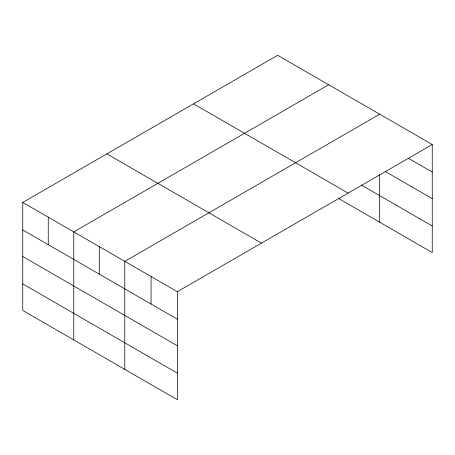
<?xml version="1.0" encoding="UTF-8"?>
<svg xmlns="http://www.w3.org/2000/svg" width="455" height="455" viewBox="0 0 455 455"><rect width="100%" height="100%" fill="white"/><g stroke="black" fill="none" stroke-linecap="round" stroke-linejoin="round"><path stroke-width="0.68" d="M22.75 202.447L177.348 291.706L177.348 399.717L22.75 310.464L22.75 202.447L277.652 55.282L432.25 144.536L432.25 252.553L338.384 198.363M328.669 84.738L73.767 231.902L73.767 339.913M379.686 114.194L124.784 261.358L124.784 369.369M177.348 291.706L432.25 144.536M408.414 158.283L432.25 172.047M385.186 171.438L432.25 198.613M361.463 185.117L432.25 225.987M193.534 103.848L348.132 193.102M106.868 153.881L261.466 243.141M22.75 229.951L177.348 319.211M22.75 256.523L177.348 345.777M22.75 283.892L177.348 373.151M379.686 174.583L379.686 222.205M151.066 276.532L151.066 304.037M99.275 246.627L99.275 274.137M48.258 217.177L48.258 244.682"/></g></svg>
